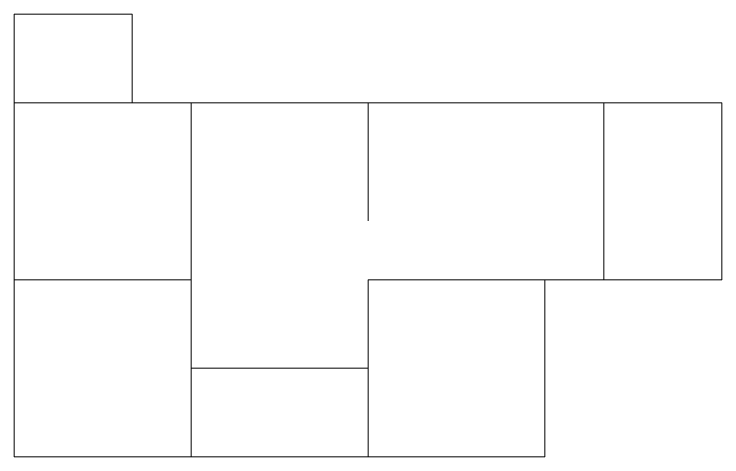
# Model space of a CAD drawing. Header units: millimetres. Extents: x -12161372 to 46643, y -9506984 to 15358.
# Drawn here: x 8411 to 9611, y 11060 to 11810 of the extents above; entities that cross this region are included whole.
import ezdxf

# ---------------------------------------------------------------- set-up
doc = ezdxf.new("R2010")
doc.units = ezdxf.units.MM
doc.layers.add('as', color=7, linetype='Continuous', lineweight=0)

msp = doc.modelspace()

# ---------------------------------------------------------------- linework, layer by layer
at = {"layer": 'as', "ltscale": 10}
for p, q in [((8410.634, 11660.342), (8410.634, 11810.342)), ((8410.634, 11810.342), (8610.634, 11810.342)), ((8610.634, 11810.342), (8610.634, 11660.342)), ((8410.634, 11660.342), (8410.634, 11360.342)), ((8710.634, 11660.342), (8410.634, 11660.342)), ((8710.634, 11360.342), (8710.634, 11660.342)), ((8710.634, 11660.342), (9010.634, 11660.342)), ((9010.634, 11660.342), (9010.634, 11460.342)), ((9010.634, 11660.342), (9410.634, 11660.342)), ((9610.634, 11660.342), (9410.634, 11660.342)), ((9410.634, 11660.342), (9410.634, 11360.342)), ((9610.634, 11360.342), (9610.634, 11660.342)), ((8410.634, 11360.342), (8410.634, 11060.342)), ((8710.634, 11360.342), (8410.634, 11360.342)), ((8710.634, 11360.342), (8710.634, 11210.342)), ((9310.634, 11360.342), (9010.634, 11360.342)), ((9010.634, 11360.342), (9010.634, 11060.342)), ((9310.634, 11360.342), (9110.634, 11360.342)), ((9310.634, 11060.342), (9310.634, 11360.342)), ((9310.634, 11360.342), (9610.634, 11360.342)), ((9610.634, 11360.342), (9410.634, 11360.342)), ((8710.634, 11210.342), (8710.634, 11060.342)), ((8710.634, 11210.342), (9010.634, 11210.342)), ((8410.634, 11060.342), (8710.634, 11060.342)), ((8710.634, 11060.342), (9010.634, 11060.342)), ((9010.634, 11060.342), (9310.634, 11060.342))]:
    msp.add_line(p, q, dxfattribs=at)

doc.saveas('drawing.dxf')
